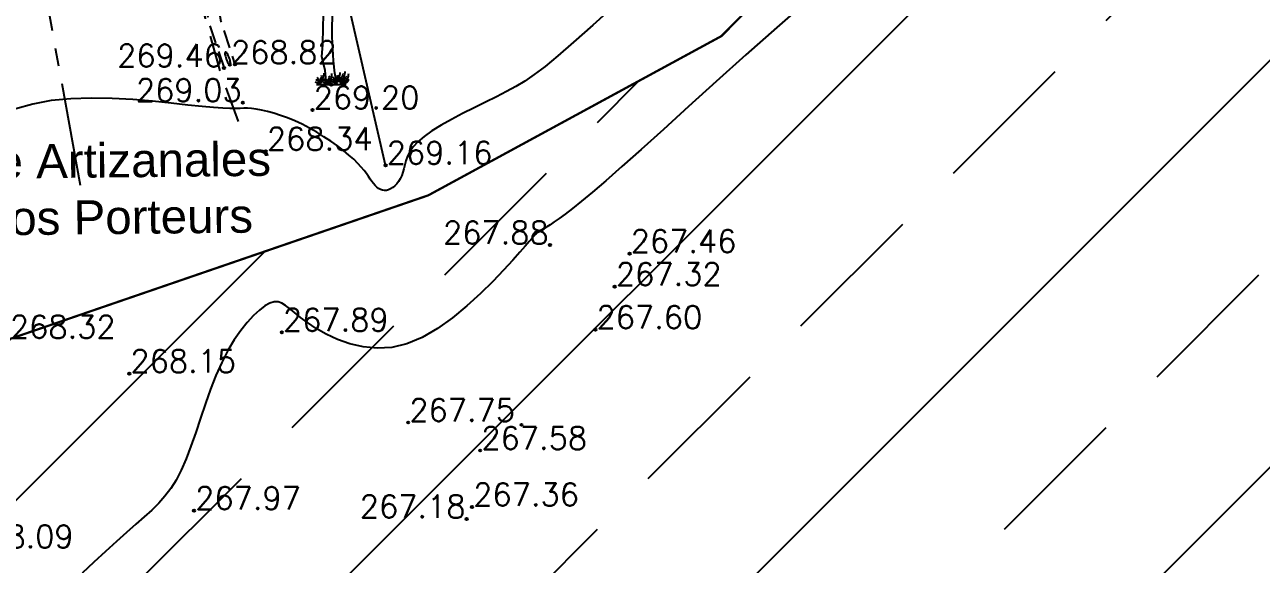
# Model space of a CAD drawing. Extents: x 524954 to 526204, y 9523489 to 9524010.
# Drawn here: x 525196.2 to 525250.8, y 9523661.1 to 9523684.9 of the extents above; entities that cross this region are included whole.
import ezdxf
from ezdxf.enums import TextEntityAlignment as Align

# ---------------------------------------------------------------- set-up
doc = ezdxf.new("R2010")
doc.units = 0
doc.header["$PDMODE"] = 33
doc.header["$PDSIZE"] = 0.1
for name, pattern in [('ACAD_ISO12W100', [21, 12, -3, 0, -3, 0, -3]), ('AXES2', [28.575, 19.05, -3.175, 3.175, -3.175]), ('CACHE2', [4.7625, 3.175, -1.5875])]:
    doc.linetypes.add(name, pattern=pattern)
for name, color, linetype in [('Arbre', 34, 'ACAD_ISO12W100'), ('Axe_Piste', 3, 'AXES2'), ('Bord Fleuve', 4, 'ACAD_ISO12W100'), ('Borde_Piste', 7, 'CACHE2'), ('Caniveau', 5, 'CACHE2'), ('Cloture', 7, 'Continuous'), ('CN_01_00', 3, 'Continuous'), ('CN_02_00', 4, 'Continuous'), ('TopoAlt', 3, 'Continuous'), ('TOPOJIS', 7, 'Continuous'), ('Toponomie', 7, 'CACHE2')]:
    doc.layers.add(name, color=color, linetype=linetype)
doc.styles.add('Simplex 1.0', font='Simplex.shx', dxfattribs={"width": 0.99, "height": 1})
doc.styles.get("Standard").update_dxf_attribs({"font": 'arial.ttf'})
doc.linetypes.add('LIMITE1', pattern='A,6.35,-2.54,[133,ltypeshp.shx,S=2.54,R=0,X=-2.54,Y=0],-2.54,25.4', length=36.83)

# ---------------------------------------------------------------- blocks, each defined once
blk = doc.blocks.new('TCPOINT M')
at = {"color": 0}
blk.add_point((0, 0), dxfattribs=at)
at = {"layer": 'TopoAlt', "style": 'Simplex 1.0', "width": 0.99}
blk.add_attdef('ALT', (0.15, 0.15), '', height=1, dxfattribs=at)
blk = doc.blocks.new('v088')
at = {"linetype": 'Continuous'}
for p, q in [((-0.352, 2.542), (-0.344, 3.046)), ((0.045, 2.625), (0.064, 3.179)), ((-0.373, 1.752), (-0.352, 2.542)), ((0.043, 2.109), (0.045, 2.625)), ((-0.412, 1.235), (-0.373, 1.752)), ((0.102, 1.053), (0.043, 2.109)), ((-0.268, 0.628), (-0.412, 1.235)), ((-0.213, 0), (-0.268, 0.628)), ((0.151, 0.506), (0.102, 1.053)), ((0.615, 0.531), (0.618, 0.584)), ((-0.661, 0.096), (-0.712, 0.106)), ((-0.618, 0.197), (-0.683, 0.202)), ((-0.567, 0.053), (-0.661, 0.096)), ((-0.654, 0), (0.654, 0)), ((-0.587, 0.264), (-0.627, 0.308)), ((-0.596, 0.159), (-0.618, 0.197)), ((-0.536, 0.087), (-0.596, 0.159)), ((-0.541, 0.224), (-0.587, 0.264)), ((-0.527, 0.031), (-0.567, 0.053)), ((-0.529, 0.166), (-0.541, 0.224)), ((-0.5, 0.031), (-0.536, 0.087)), ((-0.524, 0.099), (-0.529, 0.166)), ((-0.505, 0.106), (-0.502, 0.188)), ((-0.5, 0.036), (-0.505, 0.106)), ((-0.502, 0.188), (-0.452, 0.267)), ((-0.483, 0.022), (-0.459, 0.072)), ((-0.464, 0.132), (-0.409, 0.214)), ((-0.459, 0.072), (-0.387, 0.132)), ((-0.452, 0.267), (-0.416, 0.349)), ((-0.416, 0.349), (-0.433, 0.399)), ((-0.409, 0.214), (-0.353, 0.303)), ((-0.387, 0.132), (-0.341, 0.178)), ((-0.315, 0.077), (-0.365, 0.087)), ((-0.353, 0.303), (-0.329, 0.397)), ((-0.341, 0.178), (-0.327, 0.226)), ((-0.272, 0.178), (-0.337, 0.183)), ((-0.329, 0.397), (-0.317, 0.454)), ((-0.327, 0.226), (-0.32, 0.26)), ((-0.317, 0.454), (-0.315, 0.507)), ((-0.221, 0.034), (-0.315, 0.077)), ((-0.24, 0.245), (-0.281, 0.288)), ((-0.25, 0.139), (-0.272, 0.178)), ((-0.19, 0.067), (-0.25, 0.139)), ((-0.195, 0.204), (-0.24, 0.245)), ((-0.18, 0.012), (-0.221, 0.034)), ((-0.183, 0.147), (-0.195, 0.204)), ((-0.154, 0.012), (-0.19, 0.067)), ((-0.178, 0.079), (-0.183, 0.147)), ((-0.159, 0.087), (-0.156, 0.168)), ((-0.154, 0.017), (-0.159, 0.087)), ((-0.156, 0.168), (-0.106, 0.248)), ((-0.137, 0.002), (-0.113, 0.053)), ((-0.118, 0.113), (-0.063, 0.195)), ((-0.113, 0.053), (-0.041, 0.113)), ((-0.106, 0.248), (-0.07, 0.329)), ((-0.07, 0.329), (-0.087, 0.38)), ((-0.063, 0.195), (-0.007, 0.284)), ((-0.041, 0.113), (0.005, 0.159)), ((0.041, 0.115), (-0.01, 0.125)), ((-0.007, 0.284), (0.017, 0.377)), ((0.005, 0.159), (0.019, 0.207)), ((0.017, 0.377), (0.029, 0.435)), ((0.019, 0.207), (0.026, 0.24)), ((0.084, 0.216), (0.019, 0.221)), ((0.029, 0.435), (0.031, 0.488)), ((0.135, 0.072), (0.041, 0.115)), ((0.115, 0.284), (0.075, 0.327)), ((0.106, 0.178), (0.084, 0.216)), ((0.166, 0.106), (0.106, 0.178)), ((0.161, 0.243), (0.115, 0.284)), ((0.175, 0.05), (0.135, 0.072)), ((0.256, 0), (0.151, 0.506)), ((0.173, 0.185), (0.161, 0.243)), ((0.202, 0.05), (0.166, 0.106)), ((0.178, 0.118), (0.173, 0.185)), ((0.197, 0.125), (0.2, 0.207)), ((0.202, 0.055), (0.197, 0.125)), ((0.2, 0.207), (0.25, 0.286)), ((0.219, 0.041), (0.243, 0.091)), ((0.272, 0.173), (0.221, 0.183)), ((0.238, 0.151), (0.293, 0.233)), ((0.243, 0.091), (0.315, 0.151)), ((0.25, 0.286), (0.286, 0.368)), ((0.315, 0.274), (0.25, 0.279)), ((0.286, 0.368), (0.269, 0.418)), ((0.365, 0.13), (0.272, 0.173)), ((0.293, 0.233), (0.349, 0.322)), ((0.346, 0.341), (0.305, 0.385)), ((0.337, 0.236), (0.315, 0.274)), ((0.315, 0.151), (0.361, 0.197)), ((0.397, 0.163), (0.337, 0.236)), ((0.392, 0.301), (0.346, 0.341)), ((0.349, 0.322), (0.373, 0.416)), ((0.361, 0.197), (0.375, 0.245)), ((0.406, 0.108), (0.365, 0.13)), ((0.421, 0.072), (0.37, 0.082)), ((0.373, 0.416), (0.385, 0.474)), ((0.375, 0.245), (0.382, 0.279)), ((0.385, 0.474), (0.387, 0.526)), ((0.404, 0.243), (0.392, 0.301)), ((0.433, 0.108), (0.397, 0.163)), ((0.464, 0.173), (0.399, 0.178)), ((0.409, 0.175), (0.404, 0.243)), ((0.514, 0.029), (0.421, 0.072)), ((0.428, 0.183), (0.43, 0.264)), ((0.433, 0.113), (0.428, 0.183)), ((0.43, 0.264), (0.481, 0.344)), ((0.45, 0.099), (0.474, 0.149)), ((0.495, 0.24), (0.454, 0.284)), ((0.486, 0.135), (0.464, 0.173)), ((0.469, 0.209), (0.524, 0.291)), ((0.474, 0.149), (0.546, 0.209)), ((0.481, 0.344), (0.517, 0.426)), ((0.546, 0.063), (0.486, 0.135)), ((0.541, 0.2), (0.495, 0.24)), ((0.517, 0.426), (0.5, 0.476)), ((0.555, 0.007), (0.514, 0.029)), ((0.524, 0.291), (0.579, 0.38)), ((0.553, 0.142), (0.541, 0.2)), ((0.546, 0.209), (0.591, 0.255)), ((0.582, 0.007), (0.546, 0.063)), ((0.558, 0.075), (0.553, 0.142)), ((0.577, 0.082), (0.579, 0.163)), ((0.582, 0.012), (0.577, 0.082)), ((0.579, 0.38), (0.603, 0.474)), ((0.579, 0.163), (0.63, 0.243)), ((0.591, 0.255), (0.606, 0.303)), ((0.599, -0.002), (0.623, 0.048)), ((0.603, 0.474), (0.615, 0.531)), ((0.606, 0.303), (0.613, 0.337)), ((0.618, 0.108), (0.673, 0.19)), ((0.623, 0.048), (0.695, 0.108)), ((0.63, 0.243), (0.666, 0.325)), ((0.666, 0.325), (0.649, 0.375)), ((0.673, 0.19), (0.728, 0.279)), ((0.695, 0.108), (0.74, 0.154)), ((0.728, 0.279), (0.752, 0.373)), ((0.74, 0.154), (0.755, 0.202)), ((0.752, 0.373), (0.765, 0.43)), ((0.755, 0.202), (0.762, 0.236)), ((0.765, 0.43), (0.767, 0.483))]:
    blk.add_line(p, q, dxfattribs=at)

msp = doc.modelspace()

# ---------------------------------------------------------------- hatches: boundary and pattern name
at = {"layer": 'Bord Fleuve', "ltscale": 0.5}
h = msp.add_hatch(dxfattribs=at)
h.set_pattern_fill('ANSI33', color=256, scale=2, style=0)
h.paths.add_polyline_path([(525394.875, 9523547.688), (525386.855, 9523539.684), (525374.857, 9523528.592), (525359.402, 9523533.054), (525302.267, 9523541.753), (525253.226, 9523571.678), (525189.199, 9523592.989), (525146.601, 9523610.427), (525134.908, 9523628.389), (525130.258, 9523644.878), (525129.915, 9523646.053), (525134.923, 9523646.805), (525141.4, 9523651.378), (525145.39, 9523652.194), (525150.779, 9523654.113), (525153.673, 9523654.734), (525157.062, 9523656.215), (525170.428, 9523659.554), (525190.68, 9523663.166), (525195.533, 9523671.037), (525214.046, 9523677.393), (525226.978, 9523684.419), (525241.856, 9523699.409), (525259.549, 9523697.749), (525263.742, 9523702.788), (525265.599, 9523705.429), (525271.397, 9523709.575), (525278.663, 9523713.162), (525282.299, 9523718.359), (525286.813, 9523721.853), (525297.974, 9523715.602), (525305.783, 9523711.053), (525316.348, 9523705.233), (525323.457, 9523701.143), (525333.272, 9523695.625), (525364.282, 9523678.524), (525367.141, 9523669.609), (525369.992, 9523664.673), (525374.256, 9523657.439), (525374.878, 9523649.759), (525376.197, 9523640.514), (525378.821, 9523632.503), (525377.801, 9523621.191), (525377.159, 9523606.875), (525382.451, 9523599.216), (525388.758, 9523585.471), (525391.317, 9523567.355), (525392.74, 9523563.589), (525392.123, 9523555.946)])

# ---------------------------------------------------------------- linework, layer by layer
at = {"layer": 'Axe_Piste', "ltscale": 0.25, "flags": 128}
msp.add_lwpolyline([(525223.366, 9523755.337), (525205.865, 9523718.944), (525201.811, 9523709.035), (525199.485, 9523702.914), (525197.326, 9523695.207), (525197.178, 9523686.133), (525198.69, 9523677.843)], dxfattribs=at)
at = {"layer": 'Bord Fleuve', "ltscale": 0.35, "const_width": 0.1, "flags": 128}
msp.add_lwpolyline([(525129.915, 9523646.053), (525134.923, 9523646.805), (525141.4, 9523651.378), (525145.39, 9523652.194), (525150.779, 9523654.113), (525153.673, 9523654.734), (525157.062, 9523656.215), (525170.428, 9523659.554), (525190.68, 9523663.166), (525195.533, 9523671.037), (525214.046, 9523677.393), (525226.978, 9523684.419), (525241.856, 9523699.409), (525259.549, 9523697.749), (525263.742, 9523702.788), (525265.599, 9523705.429), (525271.397, 9523709.575), (525278.663, 9523713.162), (525282.299, 9523718.359), (525286.804, 9523721.846)], dxfattribs=at)
at = {"layer": 'Borde_Piste', "ltscale": 0.5, "flags": 128}
msp.add_lwpolyline([(525205.674, 9523680.65), (525204.879, 9523682.838), (525204.209, 9523685.22), (525203.206, 9523689.032), (525202.685, 9523694.235), (525202.428, 9523698.209), (525202.986, 9523701.688), (525203.291, 9523702.957)], dxfattribs=at)
at = {"layer": 'Caniveau', "ltscale": 0.25, "flags": 128}
for points in [[(525221.986, 9523745.041), (525219.255, 9523738.914), (525208.931, 9523717.27), (525203.944, 9523705.52), (525202.828, 9523698.319), (525203.581, 9523689.156), (525204.373, 9523684.961), (525205.034, 9523683.01)], [(525222.473, 9523744.824), (525219.739, 9523738.691), (525209.417, 9523717.051), (525204.461, 9523705.373), (525203.364, 9523698.3), (525204.11, 9523689.228), (525204.897, 9523685.06), (525205.516, 9523683.168)]]:
    msp.add_lwpolyline(points, dxfattribs=at)
at = {"layer": 'Cloture', "linetype": 'LIMITE1', "ltscale": 0.1, "flags": 128}
msp.add_lwpolyline([(525212.162, 9523678.723), (525206.634, 9523702.781)], dxfattribs=at)
at = {"layer": 'CN_01_00', "elevation": 269, "flags": 128}
msp.add_lwpolyline([(525222.366, 9523685.864), (525221.314, 9523684.91), (525220.459, 9523684.148), (525219.767, 9523683.549), (525219.201, 9523683.085), (525218.727, 9523682.724), (525218.309, 9523682.439), (525217.912, 9523682.199), (525217.502, 9523681.976), (525217.051, 9523681.745), (525216.566, 9523681.503), (525216.065, 9523681.254), (525215.563, 9523681), (525215.075, 9523680.744), (525214.619, 9523680.49), (525214.209, 9523680.239), (525213.862, 9523679.995), (525213.59, 9523679.76), (525213.385, 9523679.535), (525213.236, 9523679.32), (525213.132, 9523679.116), (525213.06, 9523678.922), (525213.01, 9523678.74), (525212.97, 9523678.569), (525212.928, 9523678.409), (525212.875, 9523678.262), (525212.811, 9523678.127), (525212.737, 9523678.006), (525212.656, 9523677.899), (525212.569, 9523677.808), (525212.478, 9523677.733), (525212.385, 9523677.675), (525212.292, 9523677.636), (525212.2, 9523677.614), (525212.11, 9523677.611), (525212.022, 9523677.624), (525211.937, 9523677.654), (525211.854, 9523677.698), (525211.774, 9523677.756), (525211.697, 9523677.826), (525211.624, 9523677.909), (525211.553, 9523678.002), (525211.482, 9523678.107), (525211.404, 9523678.223), (525211.316, 9523678.35), (525211.212, 9523678.49), (525211.088, 9523678.642), (525210.939, 9523678.806), (525210.76, 9523678.983), (525210.548, 9523679.173), (525210.306, 9523679.372), (525210.039, 9523679.576), (525209.75, 9523679.78), (525209.445, 9523679.982), (525209.129, 9523680.177), (525208.805, 9523680.36), (525208.478, 9523680.528), (525208.153, 9523680.678), (525207.834, 9523680.808), (525207.524, 9523680.921), (525207.228, 9523681.015), (525206.949, 9523681.092), (525206.69, 9523681.152), (525206.457, 9523681.195), (525206.252, 9523681.222), (525206.075, 9523681.234), (525205.911, 9523681.236), (525205.739, 9523681.232), (525205.539, 9523681.228), (525205.292, 9523681.229), (525204.976, 9523681.24), (525204.573, 9523681.265), (525204.062, 9523681.312), (525203.431, 9523681.38), (525202.695, 9523681.463), (525201.878, 9523681.547), (525201.004, 9523681.62), (525200.096, 9523681.671), (525199.177, 9523681.689), (525198.271, 9523681.66), (525197.402, 9523681.573), (525196.59, 9523681.42), (525195.839, 9523681.207)], dxfattribs=at)
msp.add_lwpolyline([(525205.154, 9523683.684), (525205.134, 9523683.705), (525205.115, 9523683.716), (525205.1, 9523683.718), (525205.088, 9523683.71), (525205.079, 9523683.693), (525205.075, 9523683.667), (525205.075, 9523683.631), (525205.081, 9523683.587), (525205.092, 9523683.536), (525205.106, 9523683.481), (525205.124, 9523683.423), (525205.144, 9523683.367), (525205.165, 9523683.313), (525205.188, 9523683.265), (525205.211, 9523683.225), (525205.233, 9523683.194), (525205.253, 9523683.174), (525205.272, 9523683.164), (525205.288, 9523683.163), (525205.301, 9523683.171), (525205.31, 9523683.189), (525205.315, 9523683.216), (525205.315, 9523683.252), (525205.309, 9523683.296), (525205.298, 9523683.347), (525205.283, 9523683.401), (525205.264, 9523683.457), (525205.244, 9523683.513), (525205.222, 9523683.565), (525205.199, 9523683.613), (525205.176, 9523683.653), (525205.154, 9523683.684)], close=True, dxfattribs=at)
at = {"layer": 'CN_02_00', "elevation": 268, "flags": 128}
msp.add_lwpolyline([(525230.828, 9523686.037), (525229.422, 9523684.806), (525228.057, 9523683.591), (525226.756, 9523682.419), (525225.538, 9523681.315), (525224.425, 9523680.304), (525223.439, 9523679.413), (525222.594, 9523678.661), (525221.883, 9523678.04), (525221.291, 9523677.534), (525220.803, 9523677.129), (525220.405, 9523676.81), (525220.083, 9523676.562), (525219.822, 9523676.37), (525219.608, 9523676.219), (525219.427, 9523676.096), (525219.276, 9523675.997), (525219.151, 9523675.918), (525219.05, 9523675.855), (525218.969, 9523675.807), (525218.905, 9523675.768), (525218.856, 9523675.737), (525218.818, 9523675.711), (525218.787, 9523675.684), (525218.752, 9523675.646), (525218.701, 9523675.585), (525218.622, 9523675.49), (525218.501, 9523675.349), (525218.328, 9523675.151), (525218.09, 9523674.882), (525217.774, 9523674.532), (525217.372, 9523674.095), (525216.892, 9523673.594), (525216.349, 9523673.056), (525215.753, 9523672.512), (525215.119, 9523671.99), (525214.458, 9523671.518), (525213.783, 9523671.125), (525213.107, 9523670.841), (525212.442, 9523670.685), (525211.796, 9523670.646), (525211.176, 9523670.704), (525210.589, 9523670.841), (525210.043, 9523671.036), (525209.544, 9523671.269), (525209.1, 9523671.522), (525208.719, 9523671.774), (525208.403, 9523672.008), (525208.144, 9523672.217), (525207.928, 9523672.394), (525207.743, 9523672.536), (525207.577, 9523672.635), (525207.416, 9523672.688), (525207.248, 9523672.688), (525207.059, 9523672.631), (525206.841, 9523672.511), (525206.596, 9523672.33), (525206.332, 9523672.088), (525206.053, 9523671.787), (525205.768, 9523671.429), (525205.481, 9523671.013), (525205.2, 9523670.543), (525204.931, 9523670.019), (525204.678, 9523669.444), (525204.441, 9523668.832), (525204.215, 9523668.199), (525203.998, 9523667.561), (525203.786, 9523666.933), (525203.575, 9523666.33), (525203.363, 9523665.769), (525203.146, 9523665.265), (525202.92, 9523664.828), (525202.682, 9523664.449), (525202.426, 9523664.112), (525202.149, 9523663.802), (525201.845, 9523663.503), (525201.511, 9523663.199), (525201.141, 9523662.876), (525200.732, 9523662.518), (525200.282, 9523662.114), (525199.798, 9523661.671), (525199.292, 9523661.203), (525198.775, 9523660.72)], dxfattribs=at)

# ---------------------------------------------------------------- block references
at = {"layer": 'Arbre'}
msp.add_blockref('v088', (525209.767, 9523682.282), dxfattribs=at)
at = {"layer": 'TOPOJIS'}
ref = msp.add_blockref('TCPOINT M', (525205.289, 9523683.156, 268.82), dxfattribs=at)
ref.add_attrib('ALT', '268.82', (525205.339, 9523683.206, 268.82), dxfattribs={"layer": 'TopoAlt', "height": 1, "style": 'Simplex 1.0', "width": 0.99})
ref = msp.add_blockref('TCPOINT M', (525205.034, 9523683.01, 269.46), dxfattribs=at)
ref.add_attrib('ALT', '269.46', dxfattribs={"layer": 'TopoAlt', "height": 1, "style": 'Simplex 1.0', "width": 0.99}).set_placement((525204.984, 9523683.06, 269.46), align=Align.RIGHT)
for p in [(525205.516, 9523683.168, 269.29), (525209.767, 9523682.282, 269.57), (525218.161, 9523667.264, 267.32)]:
    msp.add_blockref('TCPOINT M', p, dxfattribs=at)
ref = msp.add_blockref('TCPOINT M', (525205.863, 9523681.482, 269.03), dxfattribs=at)
ref.add_attrib('ALT', '269.03', dxfattribs={"layer": 'TopoAlt', "height": 1, "style": 'Simplex 1.0', "width": 0.99}).set_placement((525205.813, 9523681.532, 269.03), align=Align.RIGHT)
ref = msp.add_blockref('TCPOINT M', (525208.938, 9523681.157, 269.2), dxfattribs=at)
ref.add_attrib('ALT', '269.20', (525208.988, 9523681.207, 269.2), dxfattribs={"layer": 'TopoAlt', "height": 1, "style": 'Simplex 1.0', "width": 0.99})
ref = msp.add_blockref('TCPOINT M', (525206.874, 9523679.338, 268.34), dxfattribs=at)
ref.add_attrib('ALT', '268.34', (525206.924, 9523679.388, 268.34), dxfattribs={"layer": 'TopoAlt', "height": 1, "style": 'Simplex 1.0', "width": 0.99})
ref = msp.add_blockref('TCPOINT M', (525212.162, 9523678.723, 269.16), dxfattribs=at)
ref.add_attrib('ALT', '269.16', (525212.212, 9523678.773, 269.16), dxfattribs={"layer": 'TopoAlt', "height": 1, "style": 'Simplex 1.0', "width": 0.99})
ref = msp.add_blockref('TCPOINT M', (525219.413, 9523675.197, 267.88), dxfattribs=at)
ref.add_attrib('ALT', '267.88', dxfattribs={"layer": 'TopoAlt', "height": 1, "style": 'Simplex 1.0', "width": 0.99}).set_placement((525219.363, 9523675.247, 267.88), align=Align.RIGHT)
ref = msp.add_blockref('TCPOINT M', (525222.929, 9523674.819, 267.46), dxfattribs=at)
ref.add_attrib('ALT', '267.46', (525222.979, 9523674.869, 267.46), dxfattribs={"layer": 'TopoAlt', "height": 1, "style": 'Simplex 1.0', "width": 0.99})
ref = msp.add_blockref('TCPOINT M', (525222.277, 9523673.365, 267.32), dxfattribs=at)
ref.add_attrib('ALT', '267.32', (525222.327, 9523673.415, 267.32), dxfattribs={"layer": 'TopoAlt', "height": 1, "style": 'Simplex 1.0', "width": 0.99})
ref = msp.add_blockref('TCPOINT M', (525195.533, 9523671.037, 268.32), dxfattribs=at)
ref.add_attrib('ALT', '268.32', (525195.583, 9523671.087, 268.32), dxfattribs={"layer": 'TopoAlt', "height": 1, "style": 'Simplex 1.0', "width": 0.99})
ref = msp.add_blockref('TCPOINT M', (525207.583, 9523671.351, 267.89), dxfattribs=at)
ref.add_attrib('ALT', '267.89', (525207.633, 9523671.401, 267.89), dxfattribs={"layer": 'TopoAlt', "height": 1, "style": 'Simplex 1.0', "width": 0.99})
ref = msp.add_blockref('TCPOINT M', (525221.421, 9523671.463, 267.6), dxfattribs=at)
ref.add_attrib('ALT', '267.60', (525221.471, 9523671.513, 267.6), dxfattribs={"layer": 'TopoAlt', "height": 1, "style": 'Simplex 1.0', "width": 0.99})
ref = msp.add_blockref('TCPOINT M', (525200.852, 9523669.528, 268.15), dxfattribs=at)
ref.add_attrib('ALT', '268.15', (525200.902, 9523669.578, 268.15), dxfattribs={"layer": 'TopoAlt', "height": 1, "style": 'Simplex 1.0', "width": 0.99})
ref = msp.add_blockref('TCPOINT M', (525213.159, 9523667.368, 267.75), dxfattribs=at)
ref.add_attrib('ALT', '267.75', (525213.209, 9523667.418, 267.75), dxfattribs={"layer": 'TopoAlt', "height": 1, "style": 'Simplex 1.0', "width": 0.99})
ref = msp.add_blockref('TCPOINT M', (525216.338, 9523666.133, 267.58), dxfattribs=at)
ref.add_attrib('ALT', '267.58', (525216.388, 9523666.183, 267.58), dxfattribs={"layer": 'TopoAlt', "height": 1, "style": 'Simplex 1.0', "width": 0.99})
ref = msp.add_blockref('TCPOINT M', (525203.71, 9523663.48, 267.97), dxfattribs=at)
ref.add_attrib('ALT', '267.97', (525203.76, 9523663.53, 267.97), dxfattribs={"layer": 'TopoAlt', "height": 1, "style": 'Simplex 1.0', "width": 0.99})
ref = msp.add_blockref('TCPOINT M', (525215.98, 9523663.639, 267.36), dxfattribs=at)
ref.add_attrib('ALT', '267.36', (525216.03, 9523663.689, 267.36), dxfattribs={"layer": 'TopoAlt', "height": 1, "style": 'Simplex 1.0', "width": 0.99})
ref = msp.add_blockref('TCPOINT M', (525215.741, 9523663.111, 267.18), dxfattribs=at)
ref.add_attrib('ALT', '267.18', dxfattribs={"layer": 'TopoAlt', "height": 1, "style": 'Simplex 1.0', "width": 0.99}).set_placement((525215.691, 9523663.161, 267.18), align=Align.RIGHT)
ref = msp.add_blockref('TCPOINT M', (525193.681, 9523661.786, 268.09), dxfattribs=at)
ref.add_attrib('ALT', '268.09', (525193.731, 9523661.836, 268.09), dxfattribs={"layer": 'TopoAlt', "height": 1, "style": 'Simplex 1.0', "width": 0.99})

# ---------------------------------------------------------------- texts
at = {"layer": 'Toponomie', "insert": (525189.277, 9523679.571), "char_height": 1.5, "width": 38.52036, "attachment_point": 1, "rotation": 0.603}
msp.add_mtext('Lavage Artizanales \\Pdes Gros Porteurs', dxfattribs=at)

doc.saveas('drawing.dxf')
